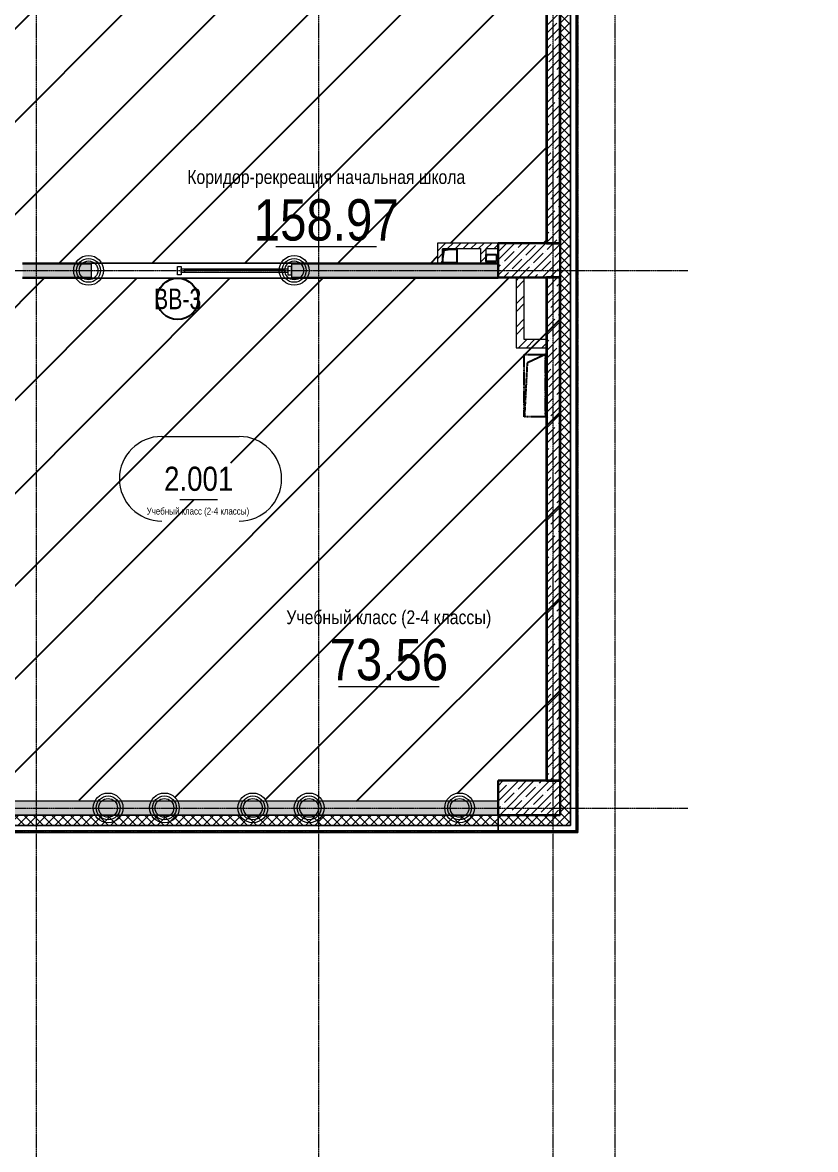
# Model space of a CAD drawing. Header units: millimetres. Extents: x 538266 to 1167394, y 114608 to 637157.
# Drawn here: x 849138 to 860642, y 130961 to 147313 of the extents above; entities that cross this region are included whole.
import ezdxf
from ezdxf.enums import TextEntityAlignment as Align

# ---------------------------------------------------------------- set-up
doc = ezdxf.new("R2010")
doc.units = ezdxf.units.MM
for name, pattern in [('CENTER2', [28.575, 19.05, -3.175, 3.175, -3.175]), ('DASHED', [19.05, 12.7, -6.35]), ('HIDDEN', [9.525, 6.35, -3.175]), ('HIDDEN2', [4.7625, 3.175, -1.5875])]:
    doc.linetypes.add(name, pattern=pattern)
doc.layers.get('Defpoints').update_dxf_attribs({"color": 140})
for name, color, linetype, lineweight, true_color in [('A-AREA', 7, 'Continuous', 15, 0x7f7f7f), ('РД_Оси_100', 7, 'Continuous', 0, 0x525252), ('РД_проем_инж перемыч_фахверк', 7, 'Continuous', 18, 0xff1f1f)]:
    doc.layers.add(name, color=color, linetype=linetype, lineweight=lineweight, true_color=true_color)
for name, color, linetype, lineweight in [('АР_Area', 5, 'Continuous', 5), ('АР_Витраж', 4, 'Continuous', 13), ('АР_Витраж марка', 140, 'Continuous', 9), ('АР_Колонны', 70, 'Continuous', 30), ('АР_площадь пом', 5, 'Continuous', 5), ('АР_Стены ЖБ', 7, 'Continuous', 35), ('АР_Стены кирпич', 32, 'Continuous', 20), ('АР_Стены ПЕНОблок', 52, 'Continuous', 20), ('АР_Тонкая', 254, 'Continuous', 5), ('АР_Утеплитель', 31, 'Continuous', 0), ('АР_Штриховка', 8, 'Continuous', 0)]:
    doc.layers.add(name, color=color, linetype=linetype, lineweight=lineweight)
doc.layers.add('АР_Делит', color=120, linetype='Continuous', lineweight=0, plot=False)
doc.layers.add('РД_Проем', color=230, linetype='Continuous', lineweight=0, plot=False)
doc.layers.add('РД_Витраж_вн', color=7, linetype='Continuous', true_color=0x148aff)
doc.layers.add('ФВ-5', color=7, linetype='Continuous')
doc.styles.add('Arial_09', font='ARIALN.TTF', dxfattribs={"width": 0.9})
doc.styles.add('style1', font='ARIALN.TTF')
pattern_1 = [(45, (602274.53, 3e-11), (-56.1266, 56.1266), [])]

# ---------------------------------------------------------------- blocks, each defined once
blk = doc.blocks.new('MOK-МаркаПом_овал_ареал')
for p, q in [((-5.36, 6.14), (5.89, 6.14)), ((-2.75, -3), (2.75, -3))]:
    blk.add_line(p, q)
for centre, radius, start, end in [((-5.36, 0), 6.14, 90, 270), ((5.89, 0), 6.14, 270, 90), ((-7.41, 0), 7.16, 0, 0.001)]:
    blk.add_arc(centre, radius, start, end)
at = {"color": 0, "style": 'style1'}
blk.add_attdef('АР-ПОМЕЩЕНИЕ:НОМЕР', text='', height=3, dxfattribs=at).set_placement((0.26, 0), align=Align.MIDDLE)
at = {"layer": 'Defpoints', "color": 2, "style": 'style1'}
blk.add_attdef('АР-ПОМЕЩЕНИЕ:НАИМЕНОВАНИЕ', text='', height=1, dxfattribs=at).set_placement((-0.09, -4.81), align=Align.MIDDLE)
blk = doc.blocks.new('MOK-МаркаПомещения1')
at = {"layer": 'A-AREA', "color": 0}
blk.add_line((-3.651, -1.944), (3.649, -1.944), dxfattribs=at)
at = {"layer": 'A-AREA', "color": 0, "style": 'style1'}
blk.add_attdef('АР-ПОМЕЩЕНИЕ:ПЛОЩАДЬ', text='', height=3, dxfattribs=at).set_placement((0, 0), align=Align.MIDDLE)
at = {"layer": 'Defpoints', "style": 'style1', "flags": 8}
blk.add_attdef('АР-ПОМЕЩЕНИЕ:НАИМЕНОВАНИЕ', text='', height=1, dxfattribs=at).set_placement((0, 2.956), align=Align.MIDDLE)
blk = doc.blocks.new('МаркаВитража1')
at = {"layer": 'Defpoints'}
blk.add_circle((0, 0), 3, dxfattribs=at)
at = {"color": 0, "linetype": 'ByBlock', "lineweight": -2, "style": 'Arial_09', "width": 0.9}
blk.add_attdef('АР-ОКНО:НАИМЕНОВАНИЕ', text='', height=3, dxfattribs=at).set_placement((0, 0), align=Align.MIDDLE)
blk = doc.blocks.new('2_этаж')
at = {"layer": 'АР_Штриховка', "linetype": 'Continuous', "lineweight": 0, "true_color": 0x000000}
h = blk.add_hatch(dxfattribs=at)
h.set_pattern_fill('ANSI37', color=18, scale=30, angle=-360, style=0)
h.set_pattern_definition([(45, (602274.53, 0), (-67.35192, 67.35192), []), (135, (602274.53, 0), (-67.35192, -67.35192), [])])
h.paths.add_polyline_path([(700724, 148413), (700574, 148413), (700574, 135813), (700724, 135663)], flags=0)
h = blk.add_hatch(dxfattribs=at)
h.set_pattern_fill('_U', color=18, angle=-360, style=0, pattern_type=0)
h.set_pattern_definition([(7e-12, (602274.5291, 0), (4e-17, 1), [])])
h.paths.add_polyline_path([(700829, 148413), (700804, 148413), (700804, 135583), (700829, 135558)], flags=0)
at = {"layer": 'АР_Штриховка', "linetype": 'Continuous', "lineweight": 0, "ltscale": 0.5, "true_color": 0x000000}
h = blk.add_hatch(dxfattribs=at)
h.set_pattern_fill('ANSI31', color=18, scale=25, angle=-360, style=0)
h.set_pattern_definition(pattern_1)
h.paths.add_polyline_path([(698874, 144033), (698794, 144113), (698794, 143823), (698874, 143823)], flags=0)
h = blk.add_hatch(dxfattribs=at)
h.set_pattern_fill('ANSI31', color=18, scale=25, style=0)
h.set_pattern_definition([(45, (602274.53, 3e-11), (-56.1266, 56.1266), [])])
h.paths.add_polyline_path([(699674, 144033), (699674, 144113), (699419, 144113), (699445, 144053), (699499, 144033)], flags=0)
h.paths.add_polyline_path([(699419, 144033), (699445, 144053), (699419, 144113), (698794, 144113), (698874, 144033)], flags=0)
h = blk.add_hatch(dxfattribs=at)
h.set_pattern_fill('ANSI31', color=18, scale=25, angle=-360, style=0)
h.set_pattern_definition(pattern_1)
h.paths.add_polyline_path([(699499, 144033), (699445, 144053), (699419, 144033), (699419, 143823), (699499, 143823)], flags=0)
at = {"layer": 'АР_Штриховка', "linetype": 'Continuous', "lineweight": 0, "true_color": 0x000000}
h = blk.add_hatch(dxfattribs=at)
h.set_pattern_fill('AR-CONC', color=18, angle=45, style=0)
h.set_pattern_definition([(95, (602274.53, 1e-08), (140.09465, 117.55338), [19.05, -209.55]), (40, (602274.53, 1e-08), (-160.01845, 110.17673), [15.24, -167.64058]), (145.45144, (602286.2, 9.8), (-19.9238, 227.7301), [16.19, -178.09024]), (91.1842, (602238.6, 35.92), (221.41024, 161.9534), [28.575, -314.325]), (141.63556, (602257.06, 49.42), (-7.0866, 342.82676), [24.28502, -267.1356]), (36.18415, (602238.6, 35.92), (-7.0866, 342.82676), [22.85997, -251.45973]), (66, (602265.55, 44.9), (179.51998, 34.89515), [19.05, -209.55]), (11, (602265.55, 44.9), (-86.53993, 173.9412), [15.24, -167.64]), (116.45144, (602280.51, 47.81), (92.98005, 208.83634), [16.19, -178.08994]), (82.5, (602274.53, 1e-08), (-57.60547, 61.973414), [0, -165.608, 0, -170.18, 0, -168.275]), (52.5, (602274.53, 1e-08), (-23.589727, 118.087), [0, -97.028, 0, -161.798, 0, -64.135]), (12.5, (602234.48, -40.05), (99.927863, 91.826196), [0, -63.5, 0, -198.12, 0, -262.89]), (2.5, (602216.52, -58.01), (86.763904, 122.72239), [0, -82.55, 0, -131.572, 0, -186.69])])
h.paths.add_polyline_path([(692774, 143813), (692774, 143613), (693774, 143613), (693774, 143813)], flags=0)
h.paths.add_polyline_path([(696674, 143813), (696674, 143613), (699674, 143613), (699674, 143813)], flags=0)
h = blk.add_hatch(dxfattribs=at)
h.set_pattern_fill('ANSI32', color=18, scale=25, style=0)
h.set_pattern_definition([(45, (602274.53, -6e-11), (-168.3798, 168.3798), []), (45, (602386.78, -6e-11), (-168.3798, 168.3798), [])])
h.paths.add_polyline_path([(699934, 142593), (700054, 142713), (700054, 143613), (699934, 143613)], flags=0)
h = blk.add_hatch(dxfattribs=at)
h.set_pattern_fill('ANSI32', color=18, scale=25, angle=360, style=0)
h.set_pattern_definition([(45, (602274.53, 0), (-168.3798, 168.3798), []), (45, (602386.78, 0), (-168.3798, 168.3798), [])])
h.paths.add_polyline_path([(700374, 142593), (700374, 142713), (700054, 142713), (699934, 142593)], flags=0)
h = blk.add_hatch(dxfattribs=at)
h.set_pattern_fill('AR-CONC', color=18, angle=-360, style=0)
h.set_pattern_definition([(50, (602274.53, 6e-11), (182.18467, -15.93909), [19.05, -209.55]), (355, (602274.53, 6e-11), (-35.24342, 191.05685), [15.24, -167.64058]), (100.45144, (602289.71, -1.33), (146.94125, 175.11775), [16.19, -178.09024]), (46.1842, (602274.53, 50.8), (271.07904, -42.04233), [28.575, -314.325]), (96.63556, (602297.12, 47.3), (237.40413, 247.42612), [24.28502, -267.1356]), (351.18415, (602274.53, 50.8), (237.40413, 247.42612), [22.85997, -251.45973]), (21, (602299.93, 38.1), (151.61439, -102.2652), [19.05, -209.55]), (326, (602299.93, 38.1), (61.80203, 184.18797), [15.24, -167.64]), (71.45145, (602312.56, 29.58), (213.41642, 81.92277), [16.19, -178.08994]), (37.5, (602274.53, 6e-11), (3.088603, 84.55504), [0, -165.608, 0, -170.18, 0, -168.275]), (7.5, (602274.53, 6e-11), (66.819663, 100.180575), [0, -97.028, 0, -161.798, 0, -64.135]), (327.5, (602217.89, 6e-11), (135.590595, -5.728744), [0, -63.5, 0, -198.12, 0, -262.89]), (317.5, (602192.49, 6e-11), (148.12918, 25.42649), [0, -82.55, 0, -131.572, 0, -186.69])])
h.paths.add_polyline_path([(699674, 135813), (699674, 136013), (680774, 136013), (680774, 135813)], flags=0)
h = blk.add_hatch(dxfattribs=at)
h.set_pattern_fill('ANSI37', color=18, scale=30, angle=-360, style=0)
h.set_pattern_definition([(45, (602274.53, 6e-11), (-67.35192, 67.35192), []), (135, (602274.53, 6e-11), (-67.35192, -67.35192), [])])
h.paths.add_polyline_path([(699674, 135663), (699674, 135813), (680774, 135813), (680774, 135663)], flags=0)
h = blk.add_hatch(dxfattribs=at)
h.set_pattern_fill('ANSI37', color=18, scale=30, angle=360, style=0)
h.set_pattern_definition([(45, (602274.53, 0), (-67.35192, 67.35192), []), (135, (602274.53, 0), (-67.35192, -67.35192), [])])
h.paths.add_polyline_path([(700724, 135663), (700574, 135813), (699674, 135813), (699674, 135663)], flags=0)
h = blk.add_hatch(dxfattribs=at)
h.set_pattern_fill('_U', color=18, angle=-360, style=0, pattern_type=0)
h.set_pattern_definition([(360, (602274.5291, 6e-11), (0, 1), [])])
h.paths.add_polyline_path([(699674, 135558), (699674, 135583), (680774, 135583), (680774, 135558)], flags=0)
h = blk.add_hatch(dxfattribs=at)
h.set_pattern_fill('_U', color=18, angle=360, style=0, pattern_type=0)
h.set_pattern_definition([(360, (602274.5291, 0), (0, 1), [])])
h.paths.add_polyline_path([(700829, 135558), (700804, 135583), (699674, 135583), (699674, 135558)], flags=0)
at = {"color": 18, "linetype": 'Continuous', "true_color": 0x000000}
for p, q in [((698874, 143824), (698874, 144024)), ((698874, 144024), (699074, 144024)), ((698874, 143824), (698874, 144024)), ((698874, 144024), (699074, 144024)), ((699074, 144024), (699074, 143824)), ((699074, 144024), (699074, 143824)), ((699499, 143848), (699499, 143948)), ((699499, 143948), (699649, 143948)), ((699499, 143848), (699499, 143948)), ((699499, 143948), (699649, 143948)), ((699649, 143948), (699649, 143848)), ((699649, 143948), (699649, 143848)), ((699074, 143824), (698874, 143824)), ((699074, 143824), (698874, 143824)), ((699649, 143848), (699499, 143848)), ((699649, 143848), (699499, 143848))]:
    blk.add_line(p, q, dxfattribs=at)
at = {"color": 18, "linetype": 'HIDDEN', "ltscale": 0.07, "true_color": 0x000000}
for p, q in [((700054, 142494), (700354, 142494)), ((700054, 141594), (700054, 142494)), ((700054, 142494), (700354, 142494)), ((700054, 141594), (700054, 142494)), ((700354, 142494), (700095, 142373)), ((700354, 142494), (700095, 142373)), ((700354, 142494), (700354, 141594)), ((700354, 142494), (700354, 141594)), ((700095, 142373), (700054, 141594)), ((700095, 142373), (700054, 141594)), ((700354, 141594), (700054, 141594)), ((700354, 141594), (700054, 141594))]:
    blk.add_line(p, q, dxfattribs=at)
at = {"color": 18, "linetype": 'Continuous', "true_color": 0x000000}
for points in [[(698874, 143824), (698874, 144024), (698901, 143997), (699074, 144024)], [(698874, 143824), (698874, 144024), (698901, 143997), (699074, 144024)], [(699499, 143848), (699499, 143948), (699519, 143935), (699649, 143948)], [(699499, 143848), (699499, 143948), (699519, 143935), (699649, 143948)]]:
    blk.add_solid(points, dxfattribs=at)
at = {"layer": 'АР_Витраж', "color": 18, "linetype": 'Continuous', "lineweight": 5, "true_color": 0x000000}
for p, q in [((696674, 143823), (695024, 143823)), ((696674, 143603), (695024, 143603))]:
    blk.add_line(p, q, dxfattribs=at)
at = {"layer": 'АР_Витраж', "color": 18, "linetype": 'Continuous', "lineweight": 15, "true_color": 0x000000}
for p, q in [((695124, 143738), (695124, 143688)), ((696574, 143738), (696574, 143688)), ((696574, 143713), (695124, 143713))]:
    blk.add_line(p, q, dxfattribs=at)
for points in [[(695074, 143653), (695024, 143653), (695024, 143773), (695074, 143773)], [(696624, 143738), (696624, 143688), (695074, 143688), (695074, 143738)], [(696624, 143653), (696674, 143653), (696674, 143773), (696624, 143773)]]:
    blk.add_lwpolyline(points, close=True, dxfattribs=at)
at = {"layer": 'АР_Делит', "color": 18, "true_color": 0x000000}
for centre, radius in [((693732, 143717), 216), ((696715, 143717), 216), ((693732, 143717), 173), ((693732, 143717), 136), ((696715, 143717), 173), ((696715, 143717), 136), ((694015, 135917), 216), ((694015, 135917), 173), ((694015, 135917), 136), ((694832, 135917), 216), ((694832, 135917), 173), ((694832, 135917), 136), ((696115, 135917), 216), ((696115, 135917), 173), ((696115, 135917), 136), ((696932, 135917), 216), ((696932, 135917), 173), ((696932, 135917), 136), ((699115, 135917), 216), ((699115, 135917), 173), ((699115, 135917), 136)]:
    blk.add_circle(centre, radius, dxfattribs=at)
at = {"layer": 'АР_Колонны', "color": 18, "linetype": 'HIDDEN2', "lineweight": 25, "true_color": 0x000000}
for p, q in [((699674, 144113), (700574, 144113)), ((699674, 143613), (699674, 144113)), ((700574, 144113), (700574, 143613)), ((700574, 143613), (699674, 143613)), ((699674, 136313), (700574, 136313)), ((699674, 135813), (699674, 136313)), ((700574, 136313), (700574, 135813)), ((700574, 135813), (699674, 135813))]:
    blk.add_line(p, q, dxfattribs=at)
at = {"layer": 'АР_Колонны', "color": 18, "linetype": 'Continuous', "lineweight": 15, "true_color": 0x000000}
for p, q in [((699674, 144113), (699674, 143613)), ((700574, 144113), (699674, 144113)), ((700574, 144113), (699674, 144113)), ((699674, 144113), (699674, 143613)), ((700574, 143613), (700574, 144113)), ((700574, 143613), (700574, 144113)), ((699674, 143613), (700574, 143613)), ((699674, 143613), (700574, 143613)), ((699674, 136313), (699674, 135813)), ((700574, 136313), (699674, 136313)), ((700574, 136313), (699674, 136313)), ((699674, 136313), (699674, 135813)), ((700574, 135813), (700574, 136313)), ((700574, 135813), (700574, 136313)), ((699674, 135813), (700574, 135813)), ((699674, 135813), (700574, 135813))]:
    blk.add_line(p, q, dxfattribs=at)
at = {"layer": 'АР_Стены ЖБ', "color": 18, "linetype": 'Continuous', "lineweight": 35, "true_color": 0x000000}
for p, q in [((700374, 148413), (700374, 144113)), ((700574, 144113), (700574, 148413)), ((700374, 144113), (700574, 144113)), ((700574, 143613), (700374, 143613)), ((700374, 143613), (700374, 136313)), ((700574, 136313), (700574, 143613)), ((700374, 136313), (700574, 136313))]:
    blk.add_line(p, q, dxfattribs=at)
at = {"layer": 'АР_Стены ЖБ', "color": 18, "linetype": 'Continuous', "lineweight": 30, "true_color": 0x000000}
for p, q in [((700574, 144113), (699674, 144113)), ((699674, 144113), (699674, 143613)), ((700574, 143613), (700574, 144113)), ((699674, 143613), (700574, 143613)), ((700574, 136313), (699674, 136313)), ((699674, 136313), (699674, 135813)), ((700574, 135813), (700574, 136313)), ((699674, 135813), (700574, 135813))]:
    blk.add_line(p, q, dxfattribs=at)
at = {"layer": 'АР_Стены кирпич', "color": 18, "linetype": 'Continuous', "lineweight": 20, "true_color": 0x000000}
for p, q in [((700054, 143613), (699934, 143613)), ((699934, 143613), (699934, 142593)), ((700054, 142713), (700054, 143613)), ((700374, 142713), (700054, 142713)), ((700374, 142593), (700374, 142713)), ((699934, 142593), (700374, 142593))]:
    blk.add_line(p, q, dxfattribs=at)
at = {"layer": 'АР_Стены ПЕНОблок', "color": 18, "linetype": 'Continuous', "lineweight": 20, "true_color": 0x000000}
for p, q in [((698794, 144113), (698794, 143823)), ((699419, 144113), (698794, 144113)), ((699674, 144113), (699419, 144113)), ((699674, 144033), (699674, 144113)), ((698874, 143823), (698874, 144033)), ((698874, 144033), (699419, 144033)), ((699419, 144033), (699419, 143823)), ((699499, 144033), (699674, 144033)), ((699499, 143823), (699499, 144033)), ((693774, 143813), (692774, 143813)), ((693774, 143613), (693774, 143813)), ((696674, 143813), (696674, 143613)), ((699674, 143813), (696674, 143813)), ((698794, 143823), (698874, 143823)), ((699419, 143823), (699499, 143823)), ((699674, 143613), (699674, 143813)), ((692774, 143613), (693774, 143613)), ((696674, 143613), (699674, 143613)), ((699674, 136013), (680774, 136013)), ((699674, 135813), (699674, 136013)), ((680774, 135813), (699674, 135813))]:
    blk.add_line(p, q, dxfattribs=at)
at = {"layer": 'АР_Тонкая', "color": 18, "linetype": 'Continuous', "lineweight": 5, "true_color": 0x000000}
for p, q in [((700724, 148413), (700724, 135663)), ((700804, 135583), (700804, 148413)), ((700804, 148413), (700804, 135583)), ((700829, 135558), (700829, 148413)), ((699674, 135663), (680774, 135663)), ((680774, 135583), (699674, 135583)), ((699674, 135583), (680774, 135583)), ((699674, 135583), (699674, 135663)), ((700724, 135663), (699674, 135663)), ((699674, 135663), (699674, 135583)), ((699674, 135558), (699674, 135583)), ((699674, 135583), (700804, 135583)), ((700804, 135583), (699674, 135583)), ((699674, 135583), (699674, 135558)), ((680774, 135558), (699674, 135558)), ((699674, 135558), (700829, 135558))]:
    blk.add_line(p, q, dxfattribs=at)
at = {"layer": 'АР_Тонкая', "color": 18, "linetype": 'Continuous', "lineweight": 0, "true_color": 0x000000}
for p, q in [((693774, 143823), (692774, 143823)), ((692774, 143813), (693774, 143813)), ((693774, 143813), (693774, 143823)), ((696674, 143823), (696674, 143813)), ((699674, 143823), (696674, 143823)), ((696674, 143813), (699674, 143813)), ((699674, 143813), (699674, 143823)), ((693774, 143613), (692774, 143613)), ((692774, 143603), (693774, 143603)), ((693774, 143603), (693774, 143613)), ((696674, 143613), (696674, 143603)), ((699674, 143613), (696674, 143613)), ((696674, 143603), (699674, 143603)), ((699674, 143603), (699674, 143613))]:
    blk.add_line(p, q, dxfattribs=at)
at = {"layer": 'АР_Утеплитель', "color": 18, "linetype": 'Continuous', "lineweight": 0, "true_color": 0x000000}
for p, q in [((700574, 148413), (700574, 135813)), ((700724, 135663), (700724, 148413)), ((699674, 135813), (680774, 135813)), ((699674, 135663), (699674, 135813)), ((700574, 135813), (699674, 135813)), ((699674, 135813), (699674, 135663)), ((680774, 135663), (699674, 135663)), ((699674, 135663), (700724, 135663))]:
    blk.add_line(p, q, dxfattribs=at)
at = {"layer": 'АР_Штриховка', "color": 18, "linetype": 'Continuous', "lineweight": 5, "true_color": 0x000000}
for p, q in [((700374, 147266), (700574, 147466)), ((700374, 147041), (700574, 147241)), ((700384, 147164), (700524, 147304)), ((700374, 146817), (700574, 147017)), ((700468, 147024), (700468, 147024)), ((700496, 147052), (700574, 147129)), ((700374, 146929), (700440, 146996)), ((700412, 146743), (700552, 146883)), ((700374, 146592), (700574, 146792)), ((700384, 146715), (700384, 146715)), ((700374, 146480), (700468, 146575)), ((700374, 146368), (700574, 146568)), ((700496, 146603), (700496, 146603)), ((700524, 146631), (700574, 146680)), ((700440, 146322), (700574, 146456)), ((700374, 146143), (700574, 146343)), ((700374, 146256), (700384, 146266)), ((700412, 146294), (700412, 146294)), ((700552, 146210), (700574, 146231)), ((700374, 146031), (700496, 146154)), ((700374, 145919), (700574, 146119)), ((700524, 146182), (700524, 146182)), ((700374, 145694), (700574, 145894)), ((700440, 145873), (700440, 145873)), ((700468, 145901), (700574, 146007)), ((700374, 145807), (700412, 145845)), ((700384, 145592), (700524, 145733)), ((700552, 145761), (700552, 145761)), ((700374, 145470), (700574, 145670)), ((700496, 145480), (700574, 145558)), ((700374, 145245), (700574, 145445)), ((700374, 145358), (700440, 145424)), ((700468, 145452), (700468, 145452)), ((700374, 145021), (700574, 145221)), ((700412, 145171), (700552, 145312)), ((700384, 145143), (700384, 145143)), ((700524, 145059), (700574, 145109)), ((700374, 144909), (700468, 145003)), ((700374, 144796), (700574, 144996)), ((700440, 144751), (700574, 144884)), ((700496, 145031), (700496, 145031)), ((700374, 144572), (700574, 144772)), ((700412, 144722), (700412, 144722)), ((700374, 144684), (700384, 144694)), ((700374, 144460), (700496, 144582)), ((700524, 144610), (700524, 144610)), ((700552, 144638), (700574, 144660)), ((700374, 144347), (700574, 144547)), ((700468, 144330), (700574, 144435)), ((700374, 144123), (700574, 144323)), ((700374, 144235), (700412, 144273)), ((700440, 144301), (700440, 144301)), ((699674, 144096), (699690, 144113)), ((699674, 143872), (699915, 144113)), ((699674, 143647), (700139, 144113)), ((699674, 143984), (699794, 144105)), ((699864, 143613), (700364, 144113)), ((699963, 144049), (700027, 144113)), ((700075, 143937), (700215, 144077)), ((700088, 143613), (700574, 144098)), ((700244, 144105), (700244, 144105)), ((700384, 144021), (700476, 144113)), ((700476, 144113), (700524, 144161)), ((700552, 144189), (700552, 144189)), ((699766, 143852), (699907, 143993)), ((699935, 144021), (699935, 144021)), ((700047, 143909), (700047, 143909)), ((700187, 143824), (700328, 143965)), ((700356, 143993), (700356, 143993)), ((700496, 143909), (700574, 143986)), ((699674, 143760), (699710, 143796)), ((699738, 143824), (699738, 143824)), ((699879, 143740), (700019, 143881)), ((699991, 143628), (700131, 143768)), ((700159, 143796), (700159, 143796)), ((700300, 143712), (700440, 143852)), ((700313, 143613), (700574, 143874)), ((700425, 143613), (700552, 143740)), ((700468, 143881), (700468, 143881)), ((699752, 143613), (699823, 143684)), ((699851, 143712), (699851, 143712)), ((700201, 143613), (700244, 143656)), ((700272, 143684), (700272, 143684)), ((700374, 143449), (700537, 143613)), ((700412, 143600), (700425, 143613)), ((700537, 143613), (700574, 143649)), ((700374, 143337), (700468, 143432)), ((700374, 143225), (700574, 143425)), ((700384, 143572), (700384, 143572)), ((700496, 143460), (700496, 143460)), ((700524, 143488), (700574, 143537)), ((700440, 143179), (700574, 143313)), ((700374, 143000), (700574, 143200)), ((700374, 143113), (700384, 143123)), ((700412, 143151), (700412, 143151)), ((700552, 143067), (700574, 143088)), ((700374, 142888), (700496, 143011)), ((700374, 142776), (700574, 142976)), ((700524, 143039), (700524, 143039)), ((700468, 142758), (700574, 142864)), ((700374, 142551), (700574, 142751)), ((700374, 142664), (700412, 142702)), ((700440, 142730), (700440, 142730)), ((700552, 142618), (700552, 142618)), ((700374, 142327), (700574, 142527)), ((700384, 142449), (700524, 142590)), ((700374, 142102), (700574, 142302)), ((700374, 142215), (700440, 142281)), ((700468, 142309), (700468, 142309)), ((700496, 142337), (700574, 142415)), ((700412, 142028), (700552, 142169)), ((700374, 141878), (700574, 142078)), ((700384, 142000), (700384, 142000)), ((700524, 141916), (700574, 141966)), ((700374, 141766), (700468, 141860)), ((700374, 141653), (700574, 141853)), ((700496, 141888), (700496, 141888)), ((700374, 141429), (700574, 141629)), ((700440, 141607), (700574, 141741)), ((700374, 141541), (700384, 141551)), ((700412, 141579), (700412, 141579)), ((700524, 141467), (700524, 141467)), ((700552, 141495), (700574, 141517)), ((700374, 141317), (700496, 141439)), ((700374, 141204), (700574, 141404)), ((700468, 141186), (700574, 141292)), ((700374, 140980), (700574, 141180)), ((700374, 141092), (700412, 141130)), ((700440, 141158), (700440, 141158)), ((700384, 140878), (700524, 141018)), ((700552, 141046), (700552, 141046)), ((700374, 140755), (700574, 140955)), ((700496, 140766), (700574, 140843)), ((700374, 140531), (700574, 140731)), ((700374, 140643), (700440, 140709)), ((700468, 140737), (700468, 140737)), ((700374, 140306), (700574, 140506)), ((700412, 140457), (700552, 140597)), ((700384, 140429), (700384, 140429)), ((700496, 140317), (700496, 140317)), ((700524, 140345), (700574, 140394)), ((700374, 140194), (700468, 140288)), ((700374, 140082), (700574, 140282)), ((700440, 140036), (700574, 140169)), ((700374, 139857), (700574, 140057)), ((700374, 139969), (700384, 139980)), ((700412, 140008), (700412, 140008)), ((700374, 139745), (700496, 139867)), ((700374, 139633), (700574, 139833)), ((700524, 139896), (700524, 139896)), ((700552, 139924), (700574, 139945)), ((700468, 139615), (700574, 139720)), ((700374, 139408), (700574, 139608)), ((700374, 139520), (700412, 139559)), ((700440, 139587), (700440, 139587)), ((700374, 139184), (700574, 139384)), ((700384, 139306), (700524, 139447)), ((700552, 139475), (700552, 139475)), ((700468, 139166), (700468, 139166)), ((700496, 139194), (700574, 139271)), ((700374, 138959), (700574, 139159)), ((700374, 139071), (700440, 139138)), ((700412, 138885), (700552, 139026)), ((700374, 138735), (700574, 138935)), ((700384, 138857), (700384, 138857)), ((700374, 138622), (700468, 138717)), ((700374, 138510), (700574, 138710)), ((700496, 138745), (700496, 138745)), ((700524, 138773), (700574, 138822)), ((700440, 138464), (700574, 138598)), ((700374, 138286), (700574, 138486)), ((700374, 138398), (700384, 138408)), ((700412, 138436), (700412, 138436)), ((700552, 138352), (700574, 138373)), ((700374, 138173), (700496, 138296)), ((700374, 138061), (700574, 138261)), ((700524, 138324), (700524, 138324)), ((700374, 137837), (700574, 138037)), ((700440, 138015), (700440, 138015)), ((700468, 138043), (700574, 138149)), ((700374, 137949), (700412, 137987)), ((700384, 137735), (700524, 137875)), ((700552, 137903), (700552, 137903)), ((700374, 137612), (700574, 137812)), ((700496, 137622), (700574, 137700)), ((700374, 137388), (700574, 137588)), ((700374, 137500), (700440, 137566)), ((700468, 137594), (700468, 137594)), ((700374, 137163), (700574, 137363)), ((700412, 137314), (700552, 137454)), ((700384, 137286), (700384, 137286)), ((700524, 137201), (700574, 137251)), ((700374, 137051), (700468, 137145)), ((700374, 136939), (700574, 137139)), ((700496, 137173), (700496, 137173)), ((700374, 136714), (700574, 136914)), ((700440, 136893), (700574, 137026)), ((700374, 136826), (700384, 136837)), ((700374, 136602), (700496, 136724)), ((700412, 136865), (700412, 136865)), ((700524, 136752), (700524, 136752)), ((700552, 136781), (700574, 136802)), ((700374, 136490), (700574, 136690)), ((700468, 136472), (700574, 136577)), ((700374, 136377), (700412, 136416)), ((700422, 136313), (700574, 136465)), ((700440, 136444), (700440, 136444)), ((699674, 136239), (699748, 136313)), ((699674, 136014), (699973, 136313)), ((699674, 136126), (699794, 136247)), ((699697, 135813), (700197, 136313)), ((699823, 136275), (699823, 136275)), ((699851, 136303), (699860, 136313)), ((699922, 135813), (700422, 136313)), ((699963, 136191), (700085, 136313)), ((700075, 136079), (700215, 136219)), ((700146, 135813), (700574, 136241)), ((700244, 136247), (700244, 136247)), ((700272, 136275), (700309, 136313)), ((700384, 136163), (700524, 136303)), ((700552, 136332), (700552, 136332)), ((699766, 135995), (699907, 136135)), ((699935, 136163), (699935, 136163)), ((700187, 135967), (700328, 136107)), ((700356, 136135), (700356, 136135)), ((700496, 136051), (700574, 136128)), ((699674, 135902), (699710, 135939)), ((699738, 135967), (699738, 135967)), ((699879, 135883), (700019, 136023)), ((700034, 135813), (700131, 135911)), ((700047, 136051), (700047, 136051)), ((700159, 135939), (700159, 135939)), ((700300, 135854), (700440, 135995)), ((700371, 135813), (700574, 136016)), ((700468, 136023), (700468, 136023)), ((699809, 135813), (699823, 135826)), ((699851, 135854), (699851, 135854)), ((700272, 135826), (700272, 135826)), ((700483, 135813), (700552, 135883))]:
    blk.add_line(p, q, dxfattribs=at)
at = {"layer": 'РД_Витраж_вн', "color": 18, "linetype": 'Continuous', "lineweight": 15, "true_color": 0x000000}
for p, q in [((693774, 143823), (696674, 143823)), ((693774, 143603), (696674, 143603))]:
    blk.add_line(p, q, dxfattribs=at)
at = {"layer": 'РД_Проем', "color": 18, "linetype": 'Continuous', "lineweight": 15, "true_color": 0x000000}
for p, q in [((693774, 143823), (696674, 143823)), ((693774, 143603), (696674, 143603))]:
    blk.add_line(p, q, dxfattribs=at)
at = {"layer": 'РД_проем_инж перемыч_фахверк', "color": 18, "linetype": 'Continuous', "lineweight": 15, "true_color": 0x000000}
for p, q in [((696674, 143823), (693774, 143823)), ((696674, 143603), (693774, 143603))]:
    blk.add_line(p, q, dxfattribs=at)
at = {"layer": 'АР_Area', "color": 18, "linetype": 'Continuous', "lineweight": 15, "true_color": 0x000000}
ref = blk.add_blockref('MOK-МаркаПом_овал_ареал', (695329, 140693), dxfattribs=dict(at, xscale=100, yscale=100, zscale=100))
ref.add_attrib('АР-ПОМЕЩЕНИЕ:НОМЕР', '2.001', dxfattribs={"layer": '0', "color": 0, "height": 350, "style": 'style1'}).set_placement((695329, 140693), align=Align.MIDDLE)
ref.add_attrib('АР-ПОМЕЩЕНИЕ:НАИМЕНОВАНИЕ', 'Учебный класс (2-4 классы)', dxfattribs={"layer": 'Defpoints', "color": 2, "height": 100, "style": 'style1'}).set_placement((695319, 140212), align=Align.MIDDLE)
at = {"layer": 'АР_Витраж марка', "color": 18, "linetype": 'Continuous', "lineweight": 15, "true_color": 0x000000, "xscale": 100, "yscale": 100, "zscale": 100}
blk.add_blockref('МаркаВитража1', (695024, 143303), dxfattribs=at).add_auto_attribs({'АР-ОКНО:НАИМЕНОВАНИЕ': 'ВВ-3'})
at = {"layer": 'АР_площадь пом', "color": 18, "linetype": 'Continuous', "lineweight": 15, "true_color": 0x000000}
ref = blk.add_blockref('MOK-МаркаПомещения1', (697180, 144450), dxfattribs=dict(at, xscale=200, yscale=200, zscale=100))
ref.add_attrib('АР-ПОМЕЩЕНИЕ:НАИМЕНОВАНИЕ', 'Коридор-рекреация начальная школа', dxfattribs={"layer": 'Defpoints', "height": 200, "style": 'style1'}).set_placement((697180, 145041), align=Align.MIDDLE)
ref.add_attrib('АР-ПОМЕЩЕНИЕ:ПЛОЩАДЬ', '158.97', dxfattribs={"layer": 'A-AREA', "color": 0, "height": 600, "style": 'style1'}).set_placement((697180, 144450), align=Align.MIDDLE)
ref = blk.add_blockref('MOK-МаркаПомещения1', (698088, 138069), dxfattribs=dict(at, xscale=200, yscale=200, zscale=100))
ref.add_attrib('АР-ПОМЕЩЕНИЕ:НАИМЕНОВАНИЕ', 'Учебный класс (2-4 классы)', dxfattribs={"layer": 'Defpoints', "height": 200, "style": 'style1'}).set_placement((698088, 138661), align=Align.MIDDLE)
ref.add_attrib('АР-ПОМЕЩЕНИЕ:ПЛОЩАДЬ', '73.56', dxfattribs={"layer": 'A-AREA', "color": 0, "height": 600, "style": 'style1'}).set_placement((698088, 138069), align=Align.MIDDLE)
at = {"layer": 'Defpoints', "color": 18, "true_color": 0x000000, "style": 'style1'}
for p in [(677971, 219836), (678101, 211681)]:
    blk.add_attdef('АР-ПОМЕЩЕНИЕ:НАИМЕНОВАНИЕ', text='', height=100, dxfattribs=at).set_placement(p, align=Align.MIDDLE)
blk = doc.blocks.new('СОШ_2200_АР_ОСИ_М100_28.05.24')
at = {"layer": 'АР_Делит', "color": 251, "linetype": 'DASHED', "true_color": 0x636466}
blk.add_lwpolyline([(114955, 135155), (114955, -355), (93595.036, -355), (93595.036, 13855), (94145, 13855), (94145, 68320), (66055, 68320), (66055, 13857.73), (83455, 13857.73), (83455, -355), (45245, -355), (45245, 13145), (44695, 13145), (44695, 26755), (45245, 26755), (45245, 68320), (20455, 68320), (20455, 26755), (27955, 26755), (27955, 13145), (-355, 13145), (-355, 100855)], dxfattribs=at)
at = {"layer": 'РД_Оси_100', "color": 251, "linetype": 'CENTER2', "true_color": 0x636466}
for p, q in [((20100, -6155), (20100, 139938.679)), ((24200, -6155), (24200, 139938.679)), ((27600, -6155), (27600, 139938.679)), ((-5954.958, 21300), (29555, 21300)), ((-5954.958, 13500), (29555, 13500))]:
    blk.add_line(p, q, dxfattribs=at)
blk.add_lwpolyline([(28500, -6155), (28500, 139938.679)], dxfattribs=at)

msp = doc.modelspace()

# ---------------------------------------------------------------- hatches: boundary and pattern name
at = {"layer": 'ФВ-5'}
h = msp.add_hatch(dxfattribs=at)
h.set_pattern_fill('ANSI31', color=3, scale=300)
h.paths.add_polyline_path([(856938, 141853), (856718, 141633), (856718, 141594), (856418, 141594), (856418, 142494), (856718, 142494), (856718, 142082), (856938, 142302), (856938, 143613), (856038, 143613), (856038, 143603), (853264, 143603, -0.558775), (852896, 143603), (851388, 143603, -0.414214), (851688, 143303, -1), (851088, 143303, -0.414214), (851388, 143603), (850280, 143603, -0.558775), (849912, 143603), (849138, 143603), (848238, 143603), (847308, 143603), (847308, 143383), (846938, 143383), (846938, 143453), (846938, 143603), (846438, 143603), (846438, 142703), (846738, 142703), (846738, 142583), (846318, 142583), (846318, 143603), (845838, 143603), (842358, 143603), (842358, 143383), (842068, 143383), (842068, 143603), (841438, 143603), (839883, 143603, -0.333315), (840099, 143315, -1), (839499, 143315, -0.333315), (839715, 143603), (838680, 143603, -0.558775), (838312, 143603), (837508, 143603), (837508, 143383), (837138, 143383), (837138, 141363), (837148, 141363), (837148, 140163), (837138, 136013), (837202, 136013, -0.618518), (837589, 136013), (840886, 136013, -0.618518), (841273, 136013), (841438, 136013), (841438, 136033), (842314, 136033, -0.582347), (842689, 136013), (843586, 136013, -0.618518), (843973, 136013), (844402, 136013, -0.618518), (844789, 136013), (845838, 136013), (845838, 136033), (847038, 136033), (848238, 136031), (848238, 136033), (849138, 136033), (850196, 136030, -0.587964), (850573, 136013), (851002, 136013, -0.618518), (851389, 136013), (852286, 136013, -0.618518), (852673, 136013), (853102, 136013, -0.618518), (853489, 136013), (855286, 136013, -0.618518), (855673, 136013), (856037, 136013), (856038, 136014), (856038, 136313), (856786, 136313), (856938, 136465)])
h.paths.add_polyline_path([(851418, 140993), (851968, 140993, -1), (851968, 140393), (851418, 140393, -1)], flags=16)
h.paths.add_polyline_path([(847058, 139675, -1), (846625, 139675, -1)], flags=16)
h.paths.add_polyline_path([(847014, 139675, -1), (846668, 139675, -1)], flags=0)
h.paths.add_polyline_path([(846977, 139675, -1), (846705, 139675, -1)], flags=0)
h.paths.add_polyline_path([(846738, 141603), (846438, 141603), (846438, 142503), (846738, 142503)], flags=16)
h.paths.add_polyline_path([(844344, 140389), (843794, 140389, -1), (843794, 140989), (844344, 140989, -1)], flags=16)
h.paths.add_polyline_path([(836345, 144457, -0.893187), (836938, 144525), (836938, 145103), (835938, 145103), (833188, 145103, -0.582884), (832812, 145103), (829358, 145103), (829358, 144737, -0.255743), (829458, 144555, -0.284268), (829338, 144362), (829338, 141213), (829358, 141213), (829358, 140313), (829351, 139257, -0.265015), (829458, 139071, -0.284268), (829338, 138878), (829338, 138449, -0.284268), (829458, 138255, -0.284268), (829338, 138062), (829338, 137013), (829358, 137013), (829358, 136033), (835938, 136033), (836938, 136033), (836938, 139613), (836628, 139613), (836628, 140513), (836928, 140513), (836928, 140893), (836508, 140893), (836508, 142033), (836938, 142033), (836938, 143618, -0.284268), (836818, 143811, -0.284268), (836938, 144005), (836938, 144390, -0.893187)])
h.paths.add_polyline_path([(840538, 148013), (840538, 150213), (840538, 150413), (840538, 151713), (840538, 156113), (841188, 156113), (841188, 156333), (841428, 156333), (841428, 156683, -0.270169), (841318, 156871, -0.270169), (841428, 157060), (841428, 158017, -0.270169), (841318, 158205, -0.270169), (841428, 158393), (841428, 158493), (840858, 158493), (840858, 158718), (840583, 159195), (840604, 159207), (840605, 159207, -0.120105), (840858, 159268), (840858, 159293), (840858, 159438), (840583, 159915), (840604, 159927), (840605, 159927, -0.120105), (840858, 159988), (840858, 160013), (840858, 161103), (840440, 161103, -0.594367), (840060, 161103), (838657, 161080, -0.414214), (838957, 160780, -1), (838357, 160780, -0.414214), (838657, 161080), (838352, 161096, -0.581306), (837976, 161103), (837868, 161103), (837868, 159543), (837868, 158590), (837148, 158590), (837148, 157813), (837148, 157743, -0.270169), (837258, 157555, -0.270169), (837148, 157367), (837148, 155699, -0.910455), (837743, 155644, -0.910455), (837148, 155588), (837148, 154760, -0.270169), (837258, 154571, -0.270169), (837148, 154383), (837148, 154113), (837148, 153213), (837148, 149223), (837138, 149003), (835938, 149003), (829358, 149003), (829358, 148637, -0.255743), (829458, 148455, -0.284268), (829338, 148262), (829338, 146165, -0.284268), (829458, 145971, -0.255743), (829358, 145789), (829358, 145693), (829578, 145693), (829578, 145323), (832816, 145323, -0.558775), (833184, 145323), (835938, 145323), (835938, 145603), (837138, 145603), (837138, 145290), (837138, 145290), (837138, 145103), (837138, 144001, -0.259982), (837250, 143823), (838308, 143823, -0.582884), (838684, 143823), (841438, 143823), (841439, 143823), (842338, 143823), (845838, 143823), (847038, 143823), (848238, 143823), (849138, 143823), (849908, 143823, -0.582884), (850284, 143823), (852892, 143823, -0.582884), (853268, 143823), (855158, 143823), (855158, 144113), (855783, 144113), (856038, 144113), (856038, 144113), (856728, 144113), (856738, 144123), (856738, 148413), (856038, 148413), (856038, 148713), (855170, 148713, -0.594367), (854790, 148713), (851786, 148713, -0.32294), (851558, 148604), (851558, 147814), (851243, 147814), (850767, 147539), (850754, 147560), (850755, 147561, -0.120105), (850693, 147814), (850668, 147814), (850523, 147814), (850047, 147538), (850034, 147560), (850035, 147560, -0.120105), (849973, 147813), (849948, 147813), (849638, 147813), (849438, 147813), (849238, 147813), (847538, 147813), (840538, 147813)])
h.paths.add_polyline_path([(836928, 154113), (836928, 154387, -0.260437), (836825, 154571, -0.260437), (836928, 154756), (836928, 157371, -0.260437), (836825, 157555, -0.260437), (836928, 157739), (836928, 157813), (836928, 158313), (833193, 158313, -0.618224), (832806, 158313), (829578, 158313), (829578, 157743), (829338, 157743), (829338, 157649, -0.284268), (829458, 157455, -0.284268), (829338, 157262), (829338, 154113), (829358, 154113), (829358, 153213), (829357, 152154, -0.25765), (829458, 151971, -0.284268), (829338, 151778), (829338, 151349, -0.284268), (829458, 151155, -0.284268), (829338, 150962), (829338, 150065, -0.284268), (829458, 149871, -0.255743), (829358, 149689), (829358, 149223), (834728, 149223), (834728, 149523), (835628, 149523), (835628, 149223), (835708, 149223), (835708, 149643), (836928, 149643), (836928, 153213)], flags=17)

# ---------------------------------------------------------------- block references
msp.add_blockref('2_этаж', (156364, 0))
at = {"layer": 'РД_Оси_100'}
msp.add_blockref('СОШ_2200_АР_ОСИ_М100_28.05.24', (829238, 122413), dxfattribs=at)

doc.saveas('drawing.dxf')
